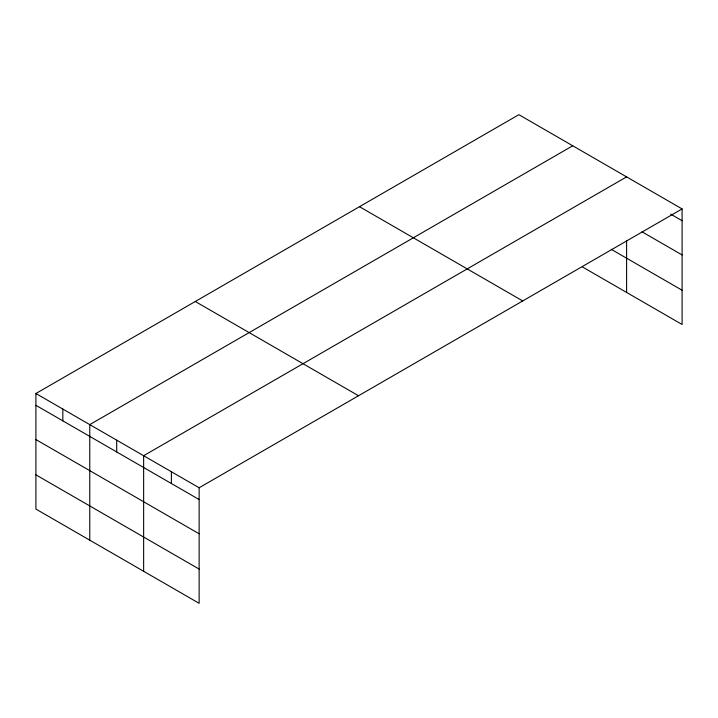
<?xml version="1.0" encoding="UTF-8"?>
<svg xmlns="http://www.w3.org/2000/svg" width="718" height="718" viewBox="0 0 718 718"><rect width="100%" height="100%" fill="white"/><g stroke="black" fill="none" stroke-linecap="round" stroke-linejoin="round"><path stroke-width="1.08" d="M35.9 393.518L199.137 487.764L199.137 603.317L35.9 509.071L35.9 393.518L518.863 114.683L682.1 208.929L682.1 324.482L582.352 266.89M572.731 145.781L89.768 424.616L89.768 540.178M626.599 176.879L143.636 455.715L143.636 571.277M199.137 487.764L682.1 208.929M670.621 214.081L682.1 220.713M641.91 231.752L682.1 254.953M611.206 249.308L682.1 290.234M359.485 206.694L522.722 300.941M195.278 301.506L358.515 395.744M35.9 405.302L199.137 499.548M35.9 439.551L199.137 533.788M35.9 474.831L199.137 569.078M626.599 240.557L626.599 292.441M171.387 471.744L171.387 483.528M116.702 440.17L116.702 451.954M62.834 409.072L62.834 420.856"/></g></svg>
